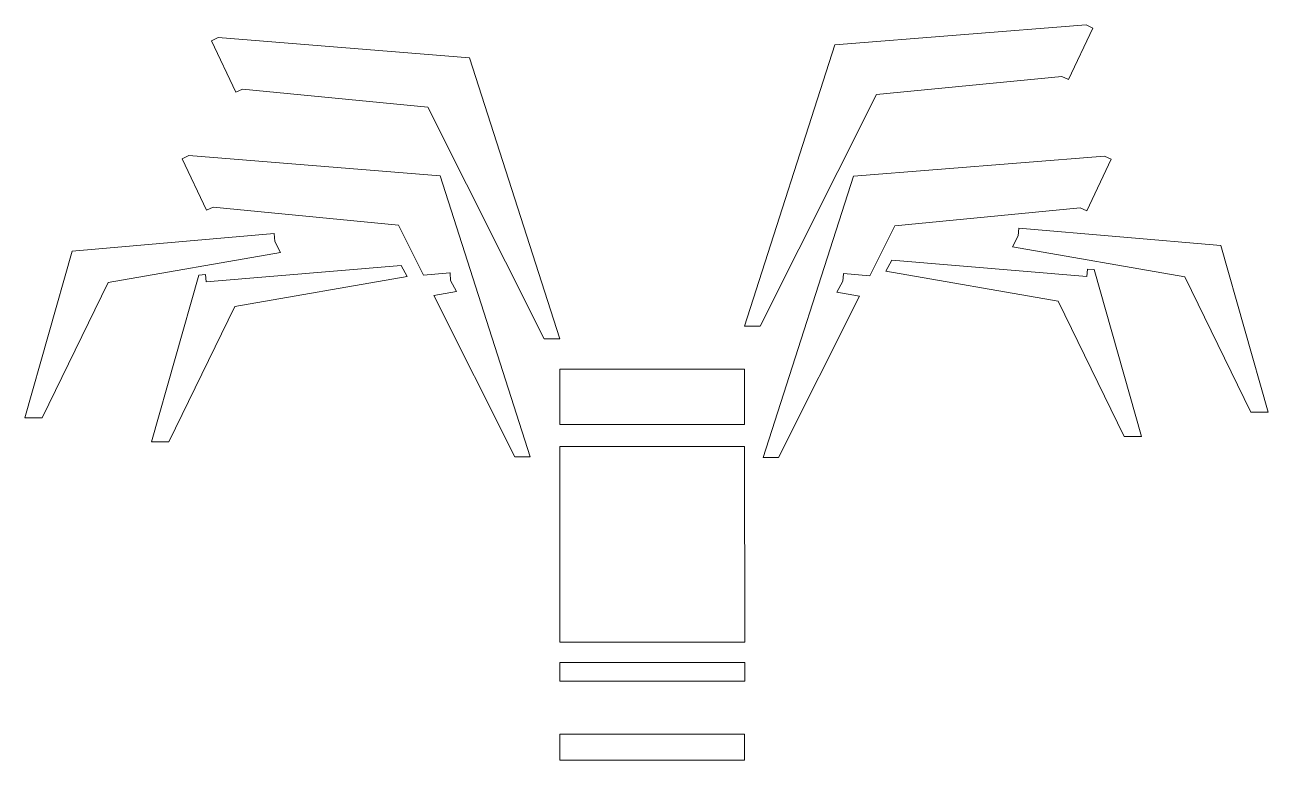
# Model space of a CAD drawing. Header units: millimetres. Extents: x -1748 to 1624, y -23 to 1972.
import ezdxf

# ---------------------------------------------------------------- set-up
doc = ezdxf.new("R2010")
doc.units = ezdxf.units.MM
doc.header["$MEASUREMENT"] = 0
doc.layers.add('layer 1', color=7, linetype='Continuous')

msp = doc.modelspace()

# ---------------------------------------------------------------- linework, layer by layer
at = {"layer": 'layer 1', "color": 1, "lineweight": 20}
for points in [[(-297.189, 887.2751), (204.2916, 887.2751), (204.2916, 1037.5989), (-297.189, 1037.5989), (-297.189, 887.2751)], [(-297.1883, 191.3702), (204.5209, 191.3702), (204.5209, 241.549), (-297.1883, 241.549), (-297.1883, 191.3702)], [(-297.189, -22.9102), (204.2918, -22.9102), (204.2918, 47.3292), (-297.189, 47.3292), (-297.189, -22.9102)]]:
    msp.add_lwpolyline(points, close=True, dxfattribs=at)
for points, knots in [([(1130.7991, 1971.7559), (1130.7991, 1971.7559), (449.2321, 1917.2301), (449.2321, 1917.2301), (449.2321, 1917.2301), (449.2321, 1917.2301), (204.2917, 1154.2237), (204.2917, 1154.2237), (204.2917, 1154.2237), (204.2917, 1154.2237), (246.5677, 1154.2237), (246.5677, 1154.2237), (246.5677, 1154.2237), (246.5677, 1154.2237), (561.9712, 1783.0149), (561.9712, 1783.0149), (561.9712, 1783.0149), (561.9712, 1783.0149), (1064.5785, 1831.8623), (1064.5785, 1831.8623), (1064.5785, 1831.8623), (1064.5785, 1831.8623), (1082.7203, 1823.2791), (1082.7203, 1823.2791), (1082.7203, 1823.2791), (1082.7203, 1823.2791), (1148.9158, 1963.1676), (1148.9158, 1963.1676), (1148.9158, 1963.1676), (1148.9158, 1963.1676), (1130.7991, 1971.7559), (1130.7991, 1971.7559)], [0, 0, 0, 0, 0.111111111, 0.111111111, 0.111111111, 0.111111111, 0.222222222, 0.222222222, 0.222222222, 0.222222222, 0.333333333, 0.333333333, 0.333333333, 0.333333333, 0.444444444, 0.444444444, 0.444444444, 0.444444444, 0.555555556, 0.555555556, 0.555555556, 0.555555556, 0.666666667, 0.666666667, 0.666666667, 0.666666667, 0.777777778, 0.777777778, 0.777777778, 0.777777778, 1, 1, 1, 1]), ([(-1223.6964, 1937.2009), (-1223.6964, 1937.2009), (-542.1294, 1882.6751), (-542.1294, 1882.6751), (-542.1294, 1882.6751), (-542.1294, 1882.6751), (-297.189, 1119.6687), (-297.189, 1119.6687), (-297.189, 1119.6687), (-297.189, 1119.6687), (-339.465, 1119.6687), (-339.465, 1119.6687), (-339.465, 1119.6687), (-339.465, 1119.6687), (-654.8685, 1748.4599), (-654.8685, 1748.4599), (-654.8685, 1748.4599), (-654.8685, 1748.4599), (-1157.4758, 1797.3073), (-1157.4758, 1797.3073), (-1157.4758, 1797.3073), (-1157.4758, 1797.3073), (-1175.6176, 1788.7241), (-1175.6176, 1788.7241), (-1175.6176, 1788.7241), (-1175.6176, 1788.7241), (-1241.8131, 1928.6126), (-1241.8131, 1928.6126), (-1241.8131, 1928.6126), (-1241.8131, 1928.6126), (-1223.6964, 1937.2009), (-1223.6964, 1937.2009)], [0, 0, 0, 0, 0.111111111, 0.111111111, 0.111111111, 0.111111111, 0.222222222, 0.222222222, 0.222222222, 0.222222222, 0.333333333, 0.333333333, 0.333333333, 0.333333333, 0.444444444, 0.444444444, 0.444444444, 0.444444444, 0.555555556, 0.555555556, 0.555555556, 0.555555556, 0.666666667, 0.666666667, 0.666666667, 0.666666667, 0.777777778, 0.777777778, 0.777777778, 0.777777778, 1, 1, 1, 1]), ([(-1303.472, 1617.1609), (-1303.472, 1617.1609), (-621.905, 1562.6351), (-621.905, 1562.6351), (-621.905, 1562.6351), (-621.905, 1562.6351), (-376.9646, 799.6287), (-376.9646, 799.6287), (-376.9646, 799.6287), (-376.9646, 799.6287), (-419.2406, 799.6287), (-419.2406, 799.6287), (-419.2406, 799.6287), (-419.2406, 799.6287), (-638.8287, 1237.4011), (-638.8287, 1237.4011), (-638.8287, 1237.4011), (-638.8287, 1237.4011), (-577.4355, 1248.0956), (-577.4355, 1248.0956), (-577.4355, 1248.0956), (-577.4355, 1248.0956), (-593.1049, 1277.8239), (-593.1049, 1277.8239), (-593.1049, 1277.8239), (-593.1049, 1277.8239), (-594.7766, 1297.823), (-594.7766, 1297.823), (-594.7766, 1297.823), (-594.7766, 1297.823), (-594.883, 1299.0963), (-594.883, 1299.0963), (-594.883, 1299.0963), (-594.883, 1299.0963), (-666.6746, 1292.9143), (-666.6746, 1292.9143), (-666.6746, 1292.9143), (-666.6746, 1292.9143), (-734.6441, 1428.4199), (-734.6441, 1428.4199), (-734.6441, 1428.4199), (-734.6441, 1428.4199), (-1237.2514, 1477.2673), (-1237.2514, 1477.2673), (-1237.2514, 1477.2673), (-1237.2514, 1477.2673), (-1255.3932, 1468.6841), (-1255.3932, 1468.6841), (-1255.3932, 1468.6841), (-1255.3932, 1468.6841), (-1321.5887, 1608.5726), (-1321.5887, 1608.5726), (-1321.5887, 1608.5726), (-1321.5887, 1608.5726), (-1303.472, 1617.1609), (-1303.472, 1617.1609)], [0, 0, 0, 0, 0.066666667, 0.066666667, 0.066666667, 0.066666667, 0.133333333, 0.133333333, 0.133333333, 0.133333333, 0.2, 0.2, 0.2, 0.2, 0.266666667, 0.266666667, 0.266666667, 0.266666667, 0.333333333, 0.333333333, 0.333333333, 0.333333333, 0.4, 0.4, 0.4, 0.4, 0.466666667, 0.466666667, 0.466666667, 0.466666667, 0.533333333, 0.533333333, 0.533333333, 0.533333333, 0.6, 0.6, 0.6, 0.6, 0.666666667, 0.666666667, 0.666666667, 0.666666667, 0.733333333, 0.733333333, 0.733333333, 0.733333333, 0.8, 0.8, 0.8, 0.8, 0.866666667, 0.866666667, 0.866666667, 0.866666667, 1, 1, 1, 1]), ([(1180.7201, 1615.6066), (1180.7201, 1615.6066), (499.1532, 1561.0808), (499.1532, 1561.0808), (499.1532, 1561.0808), (499.1532, 1561.0808), (254.2127, 798.0745), (254.2127, 798.0745), (254.2127, 798.0745), (254.2127, 798.0745), (296.4887, 798.0745), (296.4887, 798.0745), (296.4887, 798.0745), (296.4887, 798.0745), (516.0768, 1235.8468), (516.0768, 1235.8468), (516.0768, 1235.8468), (516.0768, 1235.8468), (454.6837, 1246.5413), (454.6837, 1246.5413), (454.6837, 1246.5413), (454.6837, 1246.5413), (470.353, 1276.2696), (470.353, 1276.2696), (470.353, 1276.2696), (470.353, 1276.2696), (472.0247, 1296.2687), (472.0247, 1296.2687), (472.0247, 1296.2687), (472.0247, 1296.2687), (472.1311, 1297.542), (472.1311, 1297.542), (472.1311, 1297.542), (472.1311, 1297.542), (543.9227, 1291.36), (543.9227, 1291.36), (543.9227, 1291.36), (543.9227, 1291.36), (611.8922, 1426.8656), (611.8922, 1426.8656), (611.8922, 1426.8656), (611.8922, 1426.8656), (1114.4995, 1475.713), (1114.4995, 1475.713), (1114.4995, 1475.713), (1114.4995, 1475.713), (1132.6413, 1467.1298), (1132.6413, 1467.1298), (1132.6413, 1467.1298), (1132.6413, 1467.1298), (1198.8368, 1607.0183), (1198.8368, 1607.0183), (1198.8368, 1607.0183), (1198.8368, 1607.0183), (1180.7201, 1615.6066), (1180.7201, 1615.6066)], [0, 0, 0, 0, 0.066666667, 0.066666667, 0.066666667, 0.066666667, 0.133333333, 0.133333333, 0.133333333, 0.133333333, 0.2, 0.2, 0.2, 0.2, 0.266666667, 0.266666667, 0.266666667, 0.266666667, 0.333333333, 0.333333333, 0.333333333, 0.333333333, 0.4, 0.4, 0.4, 0.4, 0.466666667, 0.466666667, 0.466666667, 0.466666667, 0.533333333, 0.533333333, 0.533333333, 0.533333333, 0.6, 0.6, 0.6, 0.6, 0.666666667, 0.666666667, 0.666666667, 0.666666667, 0.733333333, 0.733333333, 0.733333333, 0.733333333, 0.8, 0.8, 0.8, 0.8, 0.866666667, 0.866666667, 0.866666667, 0.866666667, 1, 1, 1, 1]), ([(1495.9811, 1373.1285), (1495.9811, 1373.1285), (948.21, 1420.2942), (948.21, 1420.2942), (948.21, 1420.2942), (948.21, 1420.2942), (946.4319, 1399.0217), (946.4319, 1399.0217), (946.4319, 1399.0217), (946.4319, 1399.0217), (930.7626, 1369.2935), (930.7626, 1369.2935), (930.7626, 1369.2935), (930.7626, 1369.2935), (1398.0054, 1287.9002), (1398.0054, 1287.9002), (1398.0054, 1287.9002), (1398.0054, 1287.9002), (1577.1788, 920.8266), (1577.1788, 920.8266), (1577.1788, 920.8266), (1577.1788, 920.8266), (1624.1538, 920.8266), (1624.1538, 920.8266), (1624.1538, 920.8266), (1624.1538, 920.8266), (1495.9811, 1373.1285), (1495.9811, 1373.1285)], [0, 0, 0, 0, 0.125, 0.125, 0.125, 0.125, 0.25, 0.25, 0.25, 0.25, 0.375, 0.375, 0.375, 0.375, 0.5, 0.5, 0.5, 0.5, 0.625, 0.625, 0.625, 0.625, 0.75, 0.75, 0.75, 0.75, 1, 1, 1, 1]), ([(-1619.7364, 1358.1706), (-1619.7364, 1358.1706), (-1071.9653, 1405.3363), (-1071.9653, 1405.3363), (-1071.9653, 1405.3363), (-1071.9653, 1405.3363), (-1070.1872, 1384.0638), (-1070.1872, 1384.0638), (-1070.1872, 1384.0638), (-1070.1872, 1384.0638), (-1054.5178, 1354.3355), (-1054.5178, 1354.3355), (-1054.5178, 1354.3355), (-1054.5178, 1354.3355), (-1521.7606, 1272.9422), (-1521.7606, 1272.9422), (-1521.7606, 1272.9422), (-1521.7606, 1272.9422), (-1700.934, 905.8687), (-1700.934, 905.8687), (-1700.934, 905.8687), (-1700.934, 905.8687), (-1747.9091, 905.8687), (-1747.9091, 905.8687), (-1747.9091, 905.8687), (-1747.9091, 905.8687), (-1619.7364, 1358.1706), (-1619.7364, 1358.1706)], [0, 0, 0, 0, 0.125, 0.125, 0.125, 0.125, 0.25, 0.25, 0.25, 0.25, 0.375, 0.375, 0.375, 0.375, 0.5, 0.5, 0.5, 0.5, 0.625, 0.625, 0.625, 0.625, 0.75, 0.75, 0.75, 0.75, 1, 1, 1, 1]), ([(-1178.425, 1207.5344), (-1178.425, 1207.5344), (-1357.5984, 840.4609), (-1357.5984, 840.4609), (-1357.5984, 840.4609), (-1357.5984, 840.4609), (-1404.5734, 840.4609), (-1404.5734, 840.4609), (-1404.5734, 840.4609), (-1404.5734, 840.4609), (-1276.4008, 1292.7627), (-1276.4008, 1292.7627), (-1276.4008, 1292.7627), (-1276.4008, 1292.7627), (-1257.8566, 1294.3592), (-1257.8566, 1294.3592), (-1257.8566, 1294.3592), (-1257.8566, 1294.3592), (-1256.1919, 1274.4283), (-1256.1919, 1274.4283), (-1256.1919, 1274.4283), (-1256.1919, 1274.4283), (-726.8516, 1318.656), (-726.8516, 1318.656), (-726.8516, 1318.656), (-726.8516, 1318.656), (-711.1822, 1288.9277), (-711.1822, 1288.9277), (-711.1822, 1288.9277), (-711.1822, 1288.9277), (-1178.425, 1207.5344), (-1178.425, 1207.5344)], [0, 0, 0, 0, 0.111111111, 0.111111111, 0.111111111, 0.111111111, 0.222222222, 0.222222222, 0.222222222, 0.222222222, 0.333333333, 0.333333333, 0.333333333, 0.333333333, 0.444444444, 0.444444444, 0.444444444, 0.444444444, 0.555555556, 0.555555556, 0.555555556, 0.555555556, 0.666666667, 0.666666667, 0.666666667, 0.666666667, 0.777777778, 0.777777778, 0.777777778, 0.777777778, 1, 1, 1, 1]), ([(1054.6697, 1222.4924), (1054.6697, 1222.4924), (1233.8431, 855.4188), (1233.8431, 855.4188), (1233.8431, 855.4188), (1233.8431, 855.4188), (1280.8181, 855.4188), (1280.8181, 855.4188), (1280.8181, 855.4188), (1280.8181, 855.4188), (1152.6455, 1307.7207), (1152.6455, 1307.7207), (1152.6455, 1307.7207), (1152.6455, 1307.7207), (1134.1013, 1309.3171), (1134.1013, 1309.3171), (1134.1013, 1309.3171), (1134.1013, 1309.3171), (1132.4366, 1289.3862), (1132.4366, 1289.3862), (1132.4366, 1289.3862), (1132.4366, 1289.3862), (603.0963, 1333.6139), (603.0963, 1333.6139), (603.0963, 1333.6139), (603.0963, 1333.6139), (587.4269, 1303.8856), (587.4269, 1303.8856), (587.4269, 1303.8856), (587.4269, 1303.8856), (1054.6697, 1222.4924), (1054.6697, 1222.4924)], [0, 0, 0, 0, 0.111111111, 0.111111111, 0.111111111, 0.111111111, 0.222222222, 0.222222222, 0.222222222, 0.222222222, 0.333333333, 0.333333333, 0.333333333, 0.333333333, 0.444444444, 0.444444444, 0.444444444, 0.444444444, 0.555555556, 0.555555556, 0.555555556, 0.555555556, 0.666666667, 0.666666667, 0.666666667, 0.666666667, 0.777777778, 0.777777778, 0.777777778, 0.777777778, 1, 1, 1, 1]), ([(-297.1888, 827.9783), (-297.1888, 827.9783), (204.2916, 827.9783), (204.2916, 827.9783), (204.2916, 827.9783), (204.2916, 827.9783), (204.5214, 296.7686), (204.5214, 296.7686), (204.5214, 296.7686), (204.5214, 296.7686), (-297.1888, 296.7686), (-297.1888, 296.7686), (-297.1888, 296.7686), (-297.1888, 296.7686), (-297.1888, 827.9783), (-297.1888, 827.9783)], [0, 0, 0, 0, 0.2, 0.2, 0.2, 0.2, 0.4, 0.4, 0.4, 0.4, 0.6, 0.6, 0.6, 0.6, 1, 1, 1, 1])]:
    msp.add_open_spline(points, degree=3, knots=knots, dxfattribs=at)

doc.saveas('drawing.dxf')
